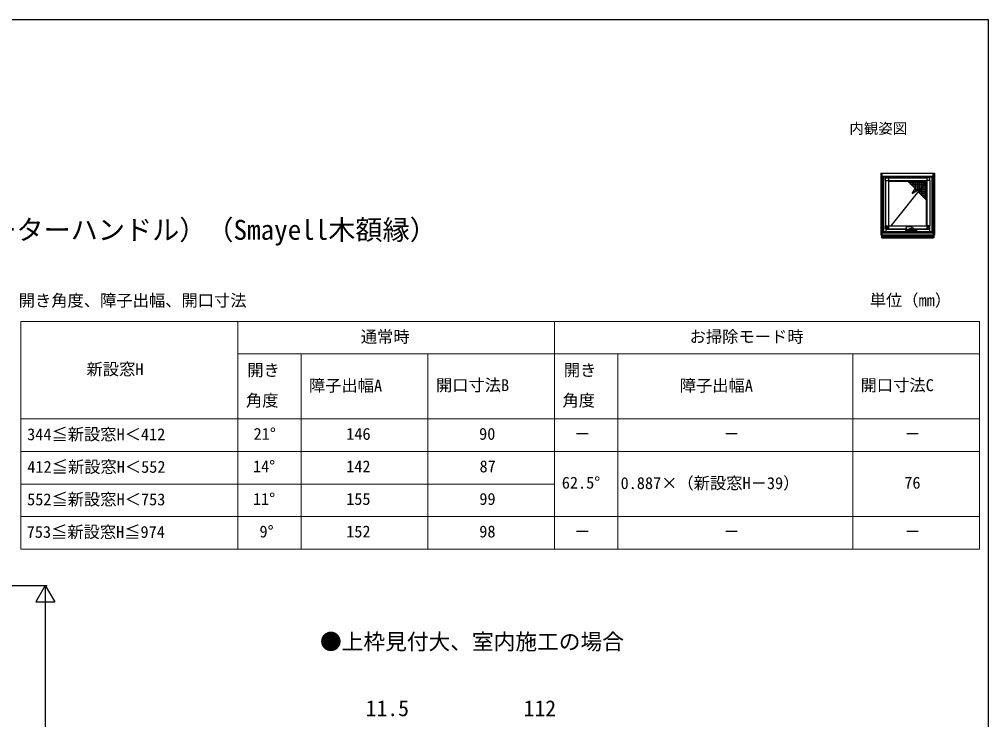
# Model space of a CAD drawing. Units: millimetres, scale not verified. Extents: x -525 to 525, y -783 to 778.
# Drawn here: x -11 to 525, y 360 to 747 of the extents above; entities that cross this region are included whole.
import ezdxf
from ezdxf.enums import TextEntityAlignment as Align

# ---------------------------------------------------------------- set-up
doc = ezdxf.new("R2010")
doc.units = ezdxf.units.MM
doc.header["$LTSCALE"] = 4
doc.layers.add('0-1_TABLE1', color=7, linetype='Continuous', lineweight=18)
for name, color, linetype in [('0-2_USER1', 3, 'Continuous'), ('0-7_YKK_A1', 4, 'Continuous'), ('0-8_YKK_D', 6, 'Continuous'), ('0-9_YKK_ZWAK', 7, 'Continuous')]:
    doc.layers.add(name, color=color, linetype=linetype)
doc.styles.add('ＭＳ ゴシック', font='')
doc.styles.get('ＭＳ ゴシック').set_extended_font_data('MS Gothic')

msp = doc.modelspace()

# ---------------------------------------------------------------- linework, layer by layer
at = {"layer": '0-1_TABLE1'}
for p, q in [((-10, 580.2), (520, 580.2)), ((-10, 580.2), (-10, 454.2)), ((110, 580.2), (110, 454.2)), ((285, 580.2), (285, 454.2)), ((520, 580.2), (520, 454.2)), ((110, 562.2), (520, 562.2)), ((145, 562.2), (145, 454.2)), ((215, 562.2), (215, 454.2)), ((320, 562.2), (320, 454.2)), ((450, 562.2), (450, 454.2)), ((-10, 526.2), (520, 526.2)), ((-10, 508.2), (520, 508.2)), ((-10, 490.2), (285, 490.2)), ((-10, 472.2), (520, 472.2)), ((-10, 454.2), (520, 454.2))]:
    msp.add_line(p, q, dxfattribs=at)
at = {"layer": '0-7_YKK_A1'}
for p, q in [((465.5, 662.2), (495, 662.2)), ((465.5, 662.2), (465.5, 627.8)), ((465.585, 662.2), (465.585, 627.8)), ((466.15, 660.05), (466.15, 662.2)), ((466.15, 662.115), (494.35, 662.115)), ((466.15, 660.525), (494.35, 660.525)), ((466.15, 660.05), (494.35, 660.05)), ((466.225, 660.05), (466.225, 629.65)), ((466.8, 660.175), (493.7, 660.175)), ((466.8, 660.175), (466.8, 629.525)), ((466.925, 660.05), (466.925, 629.65)), ((466.925, 660.05), (466.925, 629.65)), ((468.015, 658.025), (468.015, 659.61)), ((468.25, 660.05), (468.25, 659.66)), ((469.65, 659.65), (490.85, 659.65)), ((492.25, 660.05), (492.25, 659.66)), ((492.485, 658.025), (492.485, 659.61)), ((493.575, 660.05), (493.575, 629.65)), ((493.575, 660.05), (493.575, 629.65)), ((493.7, 660.175), (493.7, 629.525)), ((494.275, 660.05), (494.275, 629.65)), ((494.35, 660.05), (494.35, 662.2)), ((494.915, 662.2), (494.915, 627.8)), ((468.015, 658.025), (469.65, 658.025)), ((468.025, 658.025), (468.025, 632.95)), ((469.65, 658.025), (469.65, 632.95)), ((469.65, 658.025), (490.85, 658.025)), ((469.825, 657.7), (469.65, 657.875)), ((490.675, 657.7), (470.922, 632.95)), ((479.885, 658.025), (484.307, 653.603)), ((480.85, 657.06), (480.85, 658.025)), ((480.85, 657.06), (490.85, 657.06)), ((481.85, 656.06), (481.85, 658.025)), ((481.85, 656.06), (490.85, 656.06)), ((482.716, 650.951), (488.019, 654.133)), ((482.85, 655.06), (482.85, 658.025)), ((482.85, 655.06), (490.85, 655.06)), ((483.85, 654.06), (483.85, 658.025)), ((483.85, 654.06), (487.897, 654.06)), ((484.85, 652.232), (484.85, 658.025)), ((485.85, 652.832), (485.85, 658.025)), ((486.428, 651.482), (488.019, 654.133)), ((486.85, 653.432), (486.85, 658.025)), ((487.85, 654.032), (487.85, 658.025)), ((487.85, 650.06), (487.85, 653.852)), ((487.975, 654.06), (490.85, 654.06)), ((488.85, 649.06), (488.85, 658.025)), ((489.85, 648.06), (489.85, 658.025)), ((490.675, 657.7), (490.85, 657.875)), ((490.675, 632.95), (490.675, 657.7)), ((490.85, 658.025), (490.85, 632.95)), ((492.485, 658.025), (490.85, 658.025)), ((492.475, 658.025), (492.475, 632.95)), ((482.716, 650.951), (484.307, 653.603)), ((482.781, 651.06), (482.897, 651.06)), ((482.85, 651.032), (482.85, 651.175)), ((483.381, 652.06), (484.563, 652.06)), ((483.85, 651.632), (483.85, 652.842)), ((483.981, 653.06), (486.23, 653.06)), ((486.428, 651.482), (490.85, 647.06)), ((486.775, 652.06), (490.85, 652.06)), ((486.85, 651.06), (486.85, 652.185)), ((486.85, 651.06), (490.85, 651.06)), ((487.375, 653.06), (490.85, 653.06)), ((487.85, 650.06), (490.85, 650.06)), ((488.85, 649.06), (490.85, 649.06)), ((489.85, 648.06), (490.85, 648.06)), ((468.315, 632.168), (468.315, 632.633)), ((468.365, 632.683), (469.515, 632.683)), ((469.565, 632.633), (469.565, 632.168)), ((469.65, 632.95), (490.85, 632.95)), ((469.65, 632.95), (469.65, 631.39)), ((479.698, 632.458), (479.499, 632.357)), ((480.016, 632.476), (479.783, 632.476)), ((482.575, 632.225), (482.399, 632.312)), ((490.85, 632.95), (490.85, 631.39)), ((490.935, 632.633), (490.935, 632.168)), ((492.135, 632.683), (490.985, 632.683)), ((492.185, 632.168), (492.185, 632.633)), ((465.735, 627.8), (465.735, 626.45)), ((494.35, 629.65), (466.15, 629.65)), ((466.15, 626.3), (466.15, 629.65)), ((494.35, 629.06), (466.15, 629.06)), ((466.15, 627.885), (494.35, 627.885)), ((466.15, 627.16), (494.35, 627.16)), ((466.8, 629.525), (493.7, 629.525)), ((469.65, 631.39), (468.065, 631.39)), ((468.25, 631.39), (468.25, 629.65)), ((468.25, 631.2), (479.741, 631.2)), ((469.515, 632.118), (468.365, 632.118)), ((469.65, 631.4), (479.426, 631.4)), ((479.325, 630.29), (479.333, 630.714)), ((485.159, 630.275), (479.341, 630.275)), ((480.015, 630.275), (479.343, 630.275)), ((479.513, 630.132), (479.35, 630.226)), ((479.35, 630.226), (479.35, 630.226)), ((479.357, 630.794), (479.448, 630.933)), ((479.448, 630.933), (479.469, 630.964)), ((479.469, 630.964), (479.51, 631.027)), ((479.965, 630.95), (479.487, 630.95)), ((479.502, 631.319), (479.78, 631.181)), ((484.962, 630.125), (479.538, 630.125)), ((479.552, 631.05), (480.066, 631.05)), ((479.869, 631.161), (480.03, 631.161)), ((480.035, 630.275), (480.015, 630.275)), ((480.03, 631.161), (480.073, 631.162)), ((480.05, 630.785), (480.05, 630.865)), ((480.05, 630.689), (480.05, 630.785)), ((480.05, 630.535), (480.05, 630.689)), ((480.05, 630.535), (480.05, 630.29)), ((480.073, 631.162), (480.403, 631.176)), ((480.092, 631.163), (480.087, 631.033)), ((480.087, 631.032), (480.087, 631.033)), ((481.044, 631.05), (484.948, 631.05)), ((481.211, 631.075), (481.202, 631.291)), ((481.208, 631.2), (482.774, 631.2)), ((481.211, 631.074), (481.211, 631.075)), ((482.039, 631.391), (482.09, 631.394)), ((482.293, 631.395), (482.481, 631.318)), ((482.342, 631.402), (482.341, 631.402)), ((482.342, 631.402), (482.415, 631.447)), ((482.415, 631.447), (482.429, 631.456)), ((483.441, 631.2), (492.25, 631.2)), ((483.514, 631.4), (490.85, 631.4)), ((484.435, 630.275), (484.185, 630.275)), ((484.45, 630.865), (484.45, 630.785)), ((484.45, 630.785), (484.45, 630.689)), ((484.45, 630.689), (484.45, 630.535)), ((484.45, 630.535), (484.45, 630.29)), ((484.465, 630.275), (484.485, 630.275)), ((484.485, 630.275), (485.157, 630.275)), ((485.013, 630.95), (484.535, 630.95)), ((484.987, 630.132), (485.15, 630.226)), ((485.031, 630.964), (484.99, 631.027)), ((485.031, 630.964), (485.052, 630.933)), ((485.052, 630.933), (485.143, 630.794)), ((485.15, 630.226), (485.15, 630.226)), ((485.167, 630.714), (485.175, 630.29)), ((485.173, 630.256), (485.173, 630.256)), ((490.85, 631.39), (492.435, 631.39)), ((490.985, 632.118), (492.135, 632.118)), ((492.25, 631.39), (492.25, 629.65)), ((494.35, 629.65), (494.35, 626.3)), ((466.15, 626.8), (494.35, 626.8)), ((466.15, 626.35), (494.35, 626.35)), ((466.15, 626.3), (494.35, 626.3))]:
    msp.add_line(p, q, dxfattribs=at)
for points in [[(495, 662.2), (495, 627.8), (465.5, 627.8)], [(468.065, 659.66), (469.65, 659.66), (469.65, 658.025)], [(492.435, 659.66), (490.85, 659.66), (490.85, 658.025)], [(469.825, 632.95), (469.825, 657.7), (490.675, 657.7)], [(468.015, 631.44), (468.015, 632.95), (469.65, 632.95)], [(480.081, 632.474), (480.026, 632.476), (480.016, 632.476)], [(481.884, 632.395), (481.845, 632.396), (480.708, 632.45), (480.081, 632.474)], [(482.087, 632.385), (482.036, 632.388), (481.884, 632.395)], [(492.485, 631.44), (492.485, 632.95), (490.85, 632.95)], [(494.765, 627.8), (494.765, 626.45), (465.735, 626.45)], [(479.419, 632.254), (479.405, 632.181), (479.402, 632.152)], [(479.405, 631.538), (479.413, 631.467), (479.421, 631.417)], [(479.538, 630.125), (479.525, 630.127), (479.513, 630.132)], [(480.05, 630.788), (480.05, 630.691), (480.05, 630.689)], [(480.074, 631.052), (480.071, 631.05), (480.066, 631.05)], [(482.09, 631.394), (482.162, 631.396), (482.259, 631.395)], [(482.259, 631.395), (482.287, 631.395), (482.302, 631.395)], [(482.429, 631.456), (482.466, 631.493), (482.524, 631.551), (482.576, 631.619), (482.621, 631.696), (482.656, 631.777), (482.68, 631.861), (482.692, 631.942), (482.691, 632.019), (482.679, 632.089), (482.654, 632.147), (482.619, 632.194), (482.575, 632.225)], [(482.481, 631.318), (482.669, 631.242), (482.89, 631.154)], [(482.64, 632.162), (482.641, 632.162), (482.641, 632.161), (482.642, 632.161), (482.642, 632.161), (482.661, 632.15), (482.677, 632.14), (483.044, 631.923), (483.104, 631.887)], [(482.89, 631.154), (483.09, 631.073), (483.118, 631.062)], [(483.462, 631.671), (483.379, 631.722), (483.104, 631.887)], [(484.45, 630.788), (484.45, 630.691), (484.45, 630.689)], [(484.962, 630.125), (484.975, 630.127), (484.987, 630.132)]]:
    msp.add_lwpolyline(points, dxfattribs=at)
for centre, radius, start, end in [((468.065, 659.61), 0.05, 90, 180), ((492.435, 659.61), 0.05, 0, 90), ((479.555, 632.231), 0.139, 114.19824, 170.42397), ((479.777, 632.292), 0.184, 88.27435, 115.63233), ((482.073, 631.621), 0.764, 64.7389, 88.96171), ((468.065, 631.44), 0.05, 180, 270), ((479.34, 630.29), 0.015, 179, 270), ((479.341, 630.26), 0.015, 90.00949, 195.4351), ((479.375, 630.269), 0.05, 195.40626, 239.98823), ((479.483, 630.712), 0.15, 146.74563, 179), ((479.341, 630.267), 0.0079, 86.68643, 106.70766), ((477.263, 631.669), 2.192, 9.37702, 12.72176), ((481.355, 631.476), 1.952, 171.14003, 178.16736), ((479.553, 631.443), 0.134, 191.11168, 247.86437), ((478.751, 631.899), 0.687, 349.71128, 10.67426), ((479.732, 630.792), 0.315, 144.85697, 146.79691), ((479.487, 630.965), 0.015, 152.09259, 191.34919), ((479.487, 630.965), 0.015, 191.49033, 269.99885), ((479.552, 631), 0.05, 90.00014, 146.74545), ((479.864, 631.351), 0.19, 243.60175, 271.54197), ((479.965, 630.865), 0.085, 0, 90), ((480.065, 630.29), 0.015, 180, 270), ((479.794, 631.042), 0.293, 340.9454, 358.1316), ((480.069, 631.072), 0.0212, 285.50557, 338.35479), ((480.641, 631.484), 0.575, 214.05815, 278.34303), ((480.585, 631.674), 0.777, 239.05245, 304.16855), ((480.315, 634.275), 3.101, 271.63016, 282.18099), ((482.319, 625.379), 6.019, 92.66407, 102.96018), ((480.707, 631.417), 0.499, 309.1732, 344.80566), ((482.314, 631.441), 0.0477, 254.90007, 305.25549), ((483.136, 631.107), 0.0483, 247.86961, 277.62088), ((483.088, 631.562), 0.506, 276.15312, 321.40328), ((483.438, 631.63), 0.0472, 17.07003, 59.90232), ((482.88, 631.445), 0.635, 341.79654, 18.23725), ((484.435, 630.29), 0.015, 270, 0), ((484.535, 630.865), 0.085, 90, 180), ((484.948, 631), 0.05, 33.25448, 89.99988), ((485.013, 630.965), 0.0148, 269.75833, 349.14286), ((485.013, 630.965), 0.0141, 346.73286, 28.54906), ((485.017, 630.712), 0.15, 1, 33.25437), ((485.125, 630.269), 0.05, 300.00222, 344.59951), ((485.159, 630.26), 0.015, 344.56957, 89.99051), ((485.16, 630.29), 0.015, 270, 1), ((492.435, 631.44), 0.05, 270, 0)]:
    msp.add_arc(centre, radius, start, end, dxfattribs=at)
for centre, major_axis, ratio, start_param, end_param in [((468.365, 632.633), (-0.0357, 0.0353), 0.99628, 5.4945424, 7.0616118), ((469.515, 632.633), (-0.0357, -0.0353), 0.99628, 2.3631662, 3.9302356), ((490.985, 632.633), (0.0357, -0.0353), 0.99628, 2.3529497, 3.9200191), ((492.135, 632.633), (0.0357, 0.0353), 0.99628, 5.5047589, 7.0718282), ((468.365, 632.168), (-0.0357, -0.0353), 0.99628, 5.5047589, 7.0718282), ((469.515, 632.168), (-0.0357, 0.0353), 0.99628, 2.3529497, 3.9200191), ((481.236, 631.075), (0.0184, -0.0175), 0.970343, 3.9366221, 4.590259), ((490.985, 632.168), (0.0357, 0.0353), 0.99628, 2.3631662, 3.9302356), ((492.135, 632.168), (0.0357, -0.0353), 0.99628, 5.4945424, 7.0616118)]:
    msp.add_ellipse(centre, major_axis=major_axis, ratio=ratio, start_param=start_param, end_param=end_param, dxfattribs=at)
at = {"layer": '0-8_YKK_D'}
for p, q in [((-256.8, 434.2), (4.5, 434.2)), ((3.5, 434.2), (-1.75, 425.107)), ((3.5, 434.2), (8.75, 425.107)), ((3.5, 434.2), (3.5, 416.013)), ((-1.75, 425.107), (8.75, 425.107)), ((3.5, 423.7), (3.5, -155.3))]:
    msp.add_line(p, q, dxfattribs=at)
at = {"layer": '0-9_YKK_ZWAK'}
msp.add_line((-525, 747.2), (525, 747.2), dxfattribs=at)
msp.add_lwpolyline([(-525, -782.8), (525, -782.8), (525, 747.2)], dxfattribs=at)

# ---------------------------------------------------------------- texts
at = {"layer": '0-1_TABLE1', "style": 'ＭＳ ゴシック'}
for s, p in [('通常時', (177.889, 566.444)), ('お掃除モード時', (359.699, 566.47)), ('新設窓H', (26.273, 548.47)), ('開き', (115.151, 547.941)), ('開き', (290.151, 547.941)), ('障子出幅A', (149.216, 539.419)), ('開口寸法B', (219.446, 539.623)), ('障子出幅A', (354.216, 539.419)), ('開口寸法C', (454.19, 539.623)), ('角度', (114.409, 531.203)), ('角度', (289.409, 531.203)), ('344≦新設窓H＜412', (-6.557, 512.47)), ('21°', (118.653, 512.7)), ('146', (169.849, 512.7)), ('90', (243.327, 512.7)), ('－', (295.903, 512.7)), ('－', (378.403, 512.7)), ('－', (478.403, 512.7)), ('412≦新設窓H＜552', (-6.455, 494.47)), ('14°', (118.295, 494.7)), ('142', (169.824, 494.7)), ('87', (243.557, 494.7)), ('62.5°', (289.026, 485.7)), ('0.887×（新設窓H－39）', (321.54, 485.47)), ('76', (478.378, 485.7)), ('552≦新設窓H＜753', (-6.557, 476.47)), ('11°', (118.295, 476.7)), ('155', (169.824, 476.7)), ('99', (243.455, 476.7)), ('753≦新設窓H≦974', (-6.787, 458.47)), ('9°', (121.901, 458.7)), ('152', (169.824, 458.7)), ('98', (243.403, 458.7)), ('－', (295.903, 458.7)), ('－', (378.403, 458.7)), ('－', (478.403, 458.7))]:
    msp.add_text(s, height=6.598, dxfattribs=at).set_placement(p, align=Align.BOTTOM_LEFT)
at = {"layer": '0-2_USER1', "style": 'ＭＳ ゴシック'}
for s, height, p in [('内観姿図', 5.865, (448, 682.2)), ('【新設窓】：樹脂窓 ハイブリッド専用枠 すべり出し窓（オペレーターハンドル）（Smayell木額縁）', 11, (-462.557, 622.013)), ('開き角度、障子出幅、開口寸法', 6.598, (-11.227, 586.461)), ('単位（mm）', 6.598, (459.284, 586.615)), ('●上枠見付大、室内施工の場合', 8.798, (155.364, 396.018))]:
    msp.add_text(s, height=height, dxfattribs=at).set_placement(p, align=Align.BOTTOM_LEFT)
at = {"layer": '0-8_YKK_D', "style": 'ＭＳ ゴシック'}
for s, p in [('11.5', (180.609, 359.2)), ('112', (267.932, 359.2))]:
    msp.add_text(s, height=8.798, dxfattribs=at).set_placement(p, align=Align.BOTTOM_LEFT)

doc.saveas('drawing.dxf')
